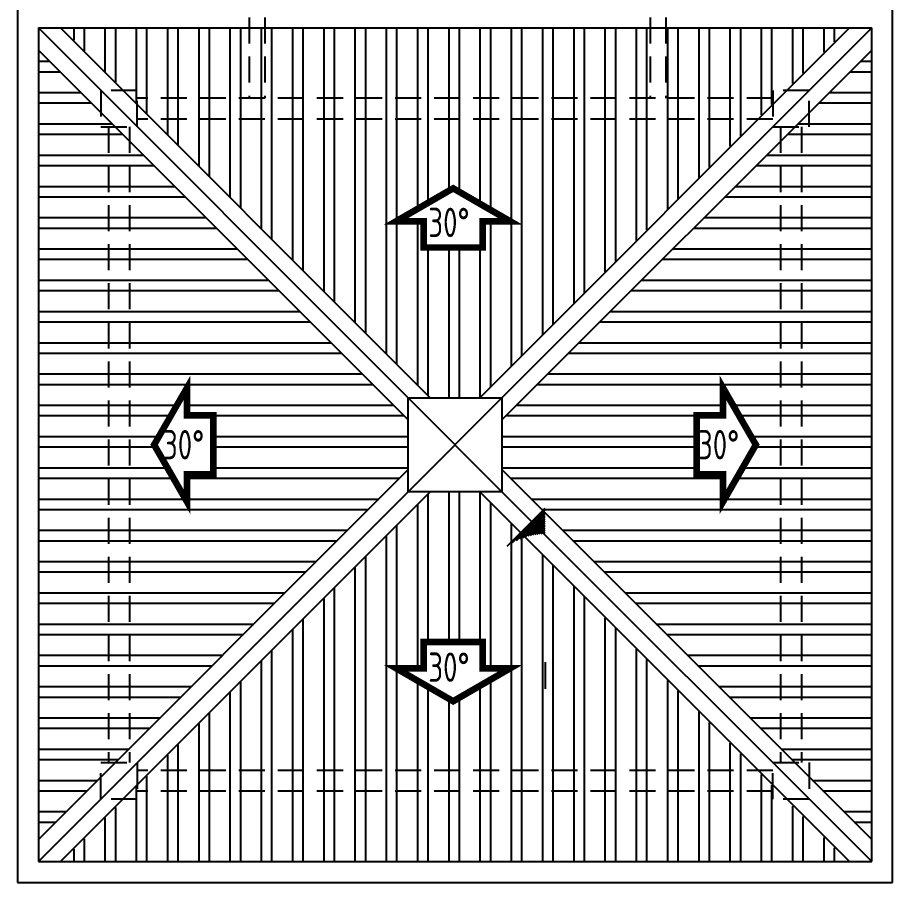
# Model space of a CAD drawing. Header units: inches. Extents: x -85907952 to 802144, y 988801 to 3125513.
# Drawn here: x 406073 to 414473, y 1018483 to 1026783 of the extents above; entities that cross this region are included whole.
import ezdxf

# ---------------------------------------------------------------- set-up
doc = ezdxf.new("R2010")
doc.units = ezdxf.units.IN
doc.header["$MEASUREMENT"] = 0
doc.linetypes.add('DASHED2', pattern=[0.375, 0.25, -0.125])
doc.linetypes.add('HIDDEN', pattern=[0.375, 0.25, -0.125])
doc.layers.add('HATCH', color=8, linetype='Continuous', lineweight=25)
doc.layers.add('t3', color=8, linetype='Continuous', lineweight=25)
doc.layers.add('LW', color=2, linetype='Continuous')
doc.layers.add('ROOF', color=2, linetype='Continuous')
doc.styles.add('STYLE1', font='ISOCP.SHX')

msp = doc.modelspace()

# ---------------------------------------------------------------- hatches: boundary and pattern name
at = {"layer": 'LW'}
h = msp.add_hatch(dxfattribs=at)
h.set_pattern_fill('U', color=256, scale=12.32, angle=-135.0000000000001, style=0, pattern_type=0)
h.set_pattern_definition([(45.00000000000006, (-57641.49393700913, 747110.8164813449), (-8.711555544218267, 8.711555544218267), [])])
edge = h.paths.add_edge_path()
edge.add_line((411138.1460402448, 1022085.513439896), (410702.5682630342, 1021649.935662685))
edge.add_arc((411138.1460402448, 1021214.357885474), 615.9999999999774, -270, -224.9999999999941, ccw=False)
edge.add_line((411138.1460402448, 1021830.357885474), (411138.1460402448, 1022085.513439896))
at = {"layer": 'ROOF'}
h = msp.add_hatch(dxfattribs=at)
h.set_pattern_fill('ANSI32', color=256, scale=800, angle=45, style=0)
h.set_pattern_definition([(90, (2781715.53933184, 2050562.925525246), (-300, 5.684341886080801e-14), []), (90, (2781815.539331673, 2050662.925525078), (-300, 5.684341886080801e-14), [])])
h.paths.add_polyline_path([(406497.6658809882, 1026683.353780762), (414047.6658809882, 1026683.353780762), (410510.5338466306, 1023133.353780761), (410034.7979153421, 1023133.353780762)])
h.paths.add_polyline_path([(409971.6457151201, 1024827.82542433), (409706.9004315649, 1024827.82542433), (410254.9321323995, 1025144.231674328), (410802.9638332304, 1024827.825424327), (410538.2185496789, 1024827.825424328), (410538.2185496789, 1024576.128611139), (409971.6457151201, 1024576.128611139)], flags=16)
h = msp.add_hatch(dxfattribs=at)
h.set_pattern_fill('ANSI32', color=256, scale=800, angle=315, style=0)
h.set_pattern_definition([(180, (-1961170.207569865, 2050562.925525246), (-1.13686837721616e-13, 300), []), (180, (-1961270.207569697, 2050462.925525413), (-1.13686837721616e-13, 300), [])])
h.paths.add_polyline_path([(409822.6658809882, 1022921.221746406), (406272.6658809882, 1026471.221746406), (406272.6658809882, 1018895.485815117), (409822.6658809882, 1022445.485815118)])
h.paths.add_polyline_path([(407700.5700574805, 1022400.067363482), (407700.5700574805, 1022135.322079927), (407384.1638074805, 1022683.353780762), (407700.5700574842, 1023231.385481593), (407700.5700574805, 1022966.640198041), (407952.266870669, 1022966.640198041), (407952.266870669, 1022400.067363482)], flags=16)
h = msp.add_hatch(dxfattribs=at)
h.set_pattern_fill('ANSI32', color=256, scale=800, angle=315, style=0)
h.set_pattern_definition([(0, (2781715.53933184, 2050562.925525246), (1.13686837721616e-13, 300), []), (0, (2781815.539331673, 2050462.925525413), (1.13686837721616e-13, 300), [])])
h.paths.add_polyline_path([(410722.6658809882, 1022921.221746406), (414272.6658809882, 1026471.221746406), (414272.6658809882, 1018895.485815117), (410722.6658809882, 1022445.485815118)])
h.paths.add_polyline_path([(412844.761704496, 1022400.067363482), (412844.761704496, 1022135.322079927), (413161.1679544923, 1022683.353780762), (412844.7617044923, 1023231.385481593), (412844.7617044923, 1022966.640198041), (412593.0648913038, 1022966.640198041), (412593.0648913038, 1022400.067363482)], flags=16)
h = msp.add_hatch(dxfattribs=at)
h.set_pattern_fill('ANSI32', color=256, scale=800, angle=45, style=0)
h.set_pattern_definition([(270, (2781715.53933184, -5196.217963721836), (-300, -5.684341886080801e-14), []), (270, (2781815.539331673, -5296.217963553732), (-300, -5.684341886080801e-14), [])])
h.paths.add_polyline_path([(406497.6658809882, 1018683.353780761), (414047.6658809882, 1018683.353780761), (410510.5338466306, 1022233.353780762), (410034.7979153421, 1022233.353780762)])
h.paths.add_polyline_path([(409971.6457151201, 1020538.882137194), (409706.9004315649, 1020538.882137193), (410254.9321323995, 1020222.475887195), (410802.9638332304, 1020538.882137197), (410538.2185496789, 1020538.882137196), (410538.2185496789, 1020790.578950385), (409971.6457151201, 1020790.578950385)], flags=16)

# ---------------------------------------------------------------- linework, layer by layer
msp.add_line((411138.1460402448, 1020598.357885474), (411138.1460402448, 1020343.202331052))
at = {"layer": 'HATCH', "const_width": 63.28124999997057}
for points in [[(409971.6457151201, 1024827.82542433), (409706.9004315649, 1024827.82542433), (410254.9321323995, 1025144.231674328), (410802.9638332304, 1024827.825424327), (410538.2185496789, 1024827.825424328), (410538.2185496789, 1024576.128611139), (409971.6457151201, 1024576.128611139)], [(407700.5700574805, 1022400.067363482), (407700.5700574805, 1022135.322079927), (407384.1638074805, 1022683.353780762), (407700.5700574842, 1023231.385481593), (407700.5700574805, 1022966.640198041), (407952.266870669, 1022966.640198041), (407952.266870669, 1022400.067363482)], [(412844.761704496, 1022400.067363482), (412844.761704496, 1022135.322079927), (413161.1679544923, 1022683.353780762), (412844.7617044923, 1023231.385481593), (412844.7617044923, 1022966.640198041), (412593.0648913038, 1022966.640198041), (412593.0648913038, 1022400.067363482)], [(409971.6457151201, 1020538.882137194), (409706.9004315649, 1020538.882137193), (410254.9321323995, 1020222.475887195), (410802.9638332304, 1020538.882137197), (410538.2185496789, 1020538.882137196), (410538.2185496789, 1020790.578950385), (409971.6457151201, 1020790.578950385)]]:
    msp.add_lwpolyline(points, close=True, dxfattribs=at)
at = {"layer": 'LW', "linetype": 'HIDDEN', "ltscale": 1000}
for p, q in [((408297.6658810106, 1029033.353780776), (408297.6658810106, 1026008.353780762)), ((408447.6658810106, 1029033.353780776), (408447.6658810106, 1026008.353780762)), ((412147.6658810106, 1029033.353780776), (412147.6658810106, 1026008.353780762)), ((412297.6658810106, 1029033.353780776), (412297.6658810106, 1026008.353780762)), ((413322.6658809882, 1026008.353780762), (407222.6658809882, 1026008.353780762)), ((413322.6658809882, 1025808.353780762), (407222.6658809882, 1025808.353780762)), ((406947.6658809882, 1025733.353780762), (406947.6658809882, 1019633.353780762)), ((407147.6658809882, 1025733.353780762), (407147.6658809882, 1019633.353780762)), ((413397.6658809882, 1025733.353780762), (413397.6658809882, 1019633.353780762)), ((413597.6658809882, 1025733.353780762), (413597.6658809882, 1019633.353780762)), ((413322.6658809882, 1019558.353780762), (407222.6658809882, 1019558.353780762)), ((413322.6658809882, 1019358.353780762), (407222.6658809882, 1019358.353780762))]:
    msp.add_line(p, q, dxfattribs=at)
for points in [[(407222.6658809882, 1025733.353780762), (407222.6658809882, 1026083.353780762), (406872.6658809882, 1026083.353780762), (406872.6658809882, 1025733.353780762)], [(407222.6658809882, 1025733.353780762), (407222.6658809882, 1026083.353780762), (406872.6658809882, 1026083.353780762), (406872.6658809882, 1025733.353780762)], [(413672.6658809882, 1025733.353780762), (413672.6658809882, 1026083.353780762), (413322.6658809882, 1026083.353780762), (413322.6658809882, 1025733.353780762)], [(413672.6658809882, 1025733.353780762), (413672.6658809882, 1026083.353780762), (413322.6658809882, 1026083.353780762), (413322.6658809882, 1025733.353780762)], [(407222.6658809882, 1019633.353780762), (407222.6658809882, 1019283.353780762), (406872.6658809882, 1019283.353780762), (406872.6658809882, 1019633.353780762)], [(407222.6658809882, 1019633.353780762), (407222.6658809882, 1019283.353780762), (406872.6658809882, 1019283.353780762), (406872.6658809882, 1019633.353780762)], [(413672.6658809882, 1019633.353780762), (413672.6658809882, 1019283.353780762), (413322.6658809882, 1019283.353780762), (413322.6658809882, 1019633.353780762)], [(413672.6658809882, 1019633.353780762), (413672.6658809882, 1019283.353780762), (413322.6658809882, 1019283.353780762), (413322.6658809882, 1019633.353780762)]]:
    msp.add_lwpolyline(points, close=True, dxfattribs=at)
at = {"layer": 'ROOF'}
for p, q in [((406072.6658809882, 1026883.353780762), (406072.6658809882, 1018483.353780762)), ((414472.6658809882, 1018483.353780762), (414472.6658809882, 1026883.353780762)), ((406072.6658809882, 1018483.353780762), (414472.6658809882, 1018483.353780762))]:
    msp.add_line(p, q, dxfattribs=at)
at = {"layer": 'ROOF', "linetype": 'Continuous', "ltscale": 2000}
for p, q in [((406272.6658809882, 1026683.353780762), (414272.6658809882, 1026683.353780762)), ((409822.6658809882, 1023133.353780762), (406272.6658809882, 1026683.353780761)), ((410034.7979153421, 1023133.353780762), (406484.7979153421, 1026683.353780762)), ((410510.5338466306, 1023133.353780761), (414060.5338466306, 1026683.353780762)), ((410722.6658809882, 1023133.353780762), (414272.6658809882, 1026683.353780761)), ((414272.6658809882, 1018683.353780762), (414272.6658809882, 1026683.353780762)), ((409822.6658809882, 1022921.221746405), (406272.6658809882, 1026471.221746406)), ((410722.6658809882, 1022921.221746406), (414272.6658809882, 1026471.221746406)), ((406272.6658809882, 1026325.103381153), (406272.6658809882, 1018683.353780762)), ((409822.6658809882, 1023133.353780762), (410722.6658809882, 1022233.353780762)), ((410722.6658809882, 1023133.353780761), (409822.6658809882, 1022233.353780762)), ((406272.6658809882, 1018895.485815117), (409822.6658809882, 1022445.485815118)), ((414272.6658809882, 1018895.485815117), (410722.6658809882, 1022445.485815118)), ((406272.6658809882, 1018683.353780762), (409822.6658809882, 1022233.353780762)), ((406484.7979153421, 1018683.353780762), (410034.7979153421, 1022233.353780762)), ((414060.5338466306, 1018683.353780762), (410510.5338466306, 1022233.353780762)), ((414272.6658809882, 1018683.353780762), (410722.6658809882, 1022233.353780762)), ((406497.6658809882, 1018683.353780762), (414047.6658809882, 1018683.353780762))]:
    msp.add_line(p, q, dxfattribs=at)
at = {"layer": 'ROOF', "linetype": 'DASHED2', "ltscale": 2000}
for p, q in [((406272.6658809882, 1026683.353780762), (406272.6658809882, 1018683.353780762)), ((406497.6658809882, 1026683.353780762), (414047.6658809882, 1026683.353780762)), ((406272.6658809882, 1018683.353780762), (414272.6658809882, 1018683.353780762))]:
    msp.add_line(p, q, dxfattribs=at)
at = {"layer": 'ROOF', "linetype": 'Continuous', "ltscale": 2000}
msp.add_lwpolyline([(409822.6658809882, 1023133.353780762), (410722.6658809882, 1023133.353780761), (410722.6658809882, 1022233.353780762), (409822.6658809882, 1022233.353780762)], close=True, dxfattribs=at)

# ---------------------------------------------------------------- texts
at = {"layer": 't3', "style": 'STYLE1', "width": 0.8}
for p in [(410015.9737374511, 1024676.600773191), (407468.958622015, 1022543.702974983), (412604.9445685287, 1022543.702974983), (410015.9737374511, 1020408.856788333)]:
    msp.add_text('30%%D', height=281.2499999998692, dxfattribs=at).set_placement(p)

doc.saveas('drawing.dxf')
